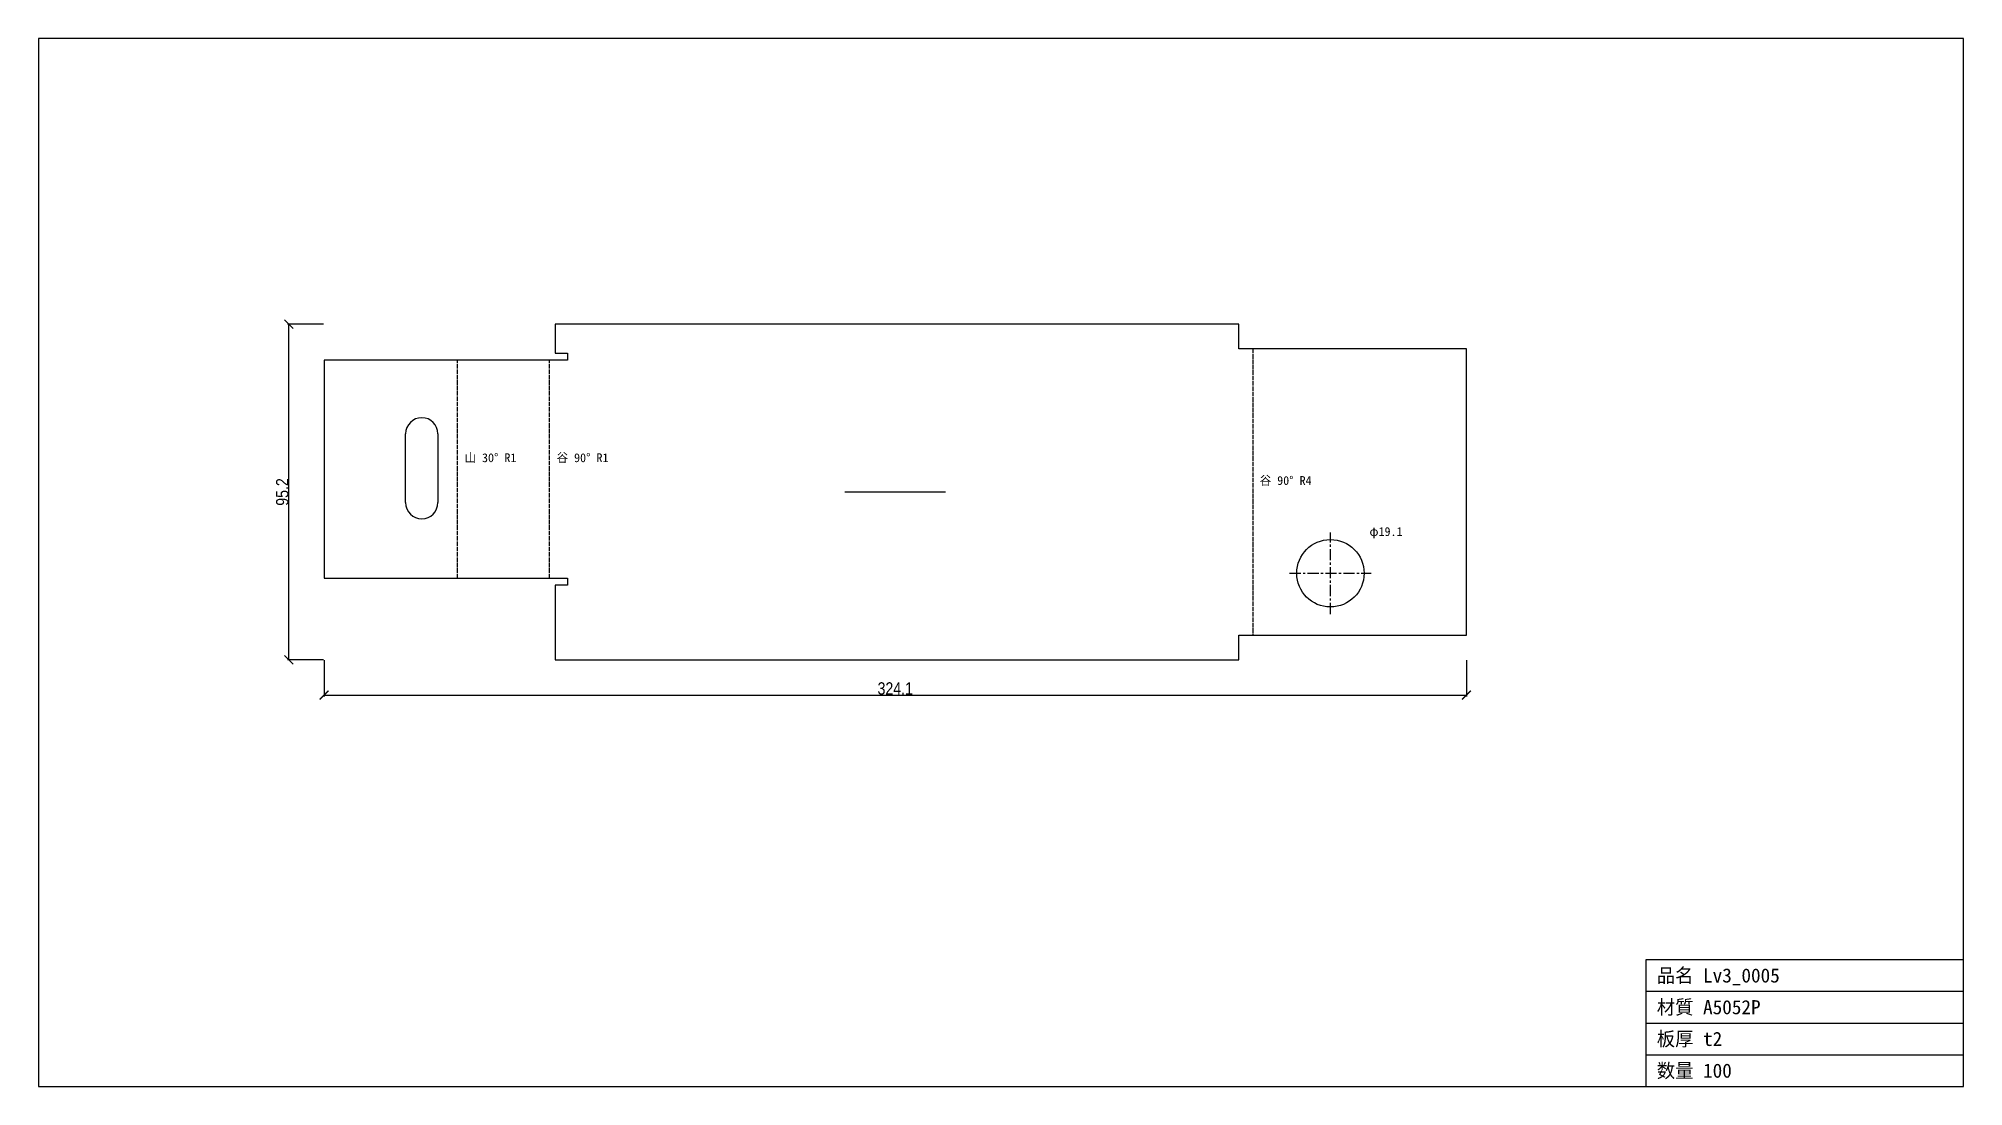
# Model space of a CAD drawing. Header units: millimetres. Extents: x -147 to 400, y -121 to 176.
import ezdxf

# ---------------------------------------------------------------- set-up
doc = ezdxf.new("R2010")
doc.units = ezdxf.units.MM
doc.linetypes.add('CENTER', pattern=[5.08, 3.175, -0.635, 0.635, -0.635])
doc.linetypes.add('DASHED', pattern=[1.524, 1.27, -0.254])
for name, color, linetype in [('ケガキ', 7, 'Continuous'), ('中心線', 7, 'Continuous'), ('図枠', 7, 'Continuous'), ('外形', 7, 'Continuous'), ('寸法', 7, 'Continuous'), ('文字', 7, 'Continuous'), ('曲げ線', 7, 'Continuous')]:
    doc.layers.add(name, color=color, linetype=linetype)
doc.styles.add('OpenSansCondensed-Light', font='OpenSansCondensed-Light.ttf')
doc.dimstyles.new('EZDXF', dxfattribs={"dimtxt": 0.25, "dimasz": 0.175, "dimexe": 0.375, "dimexo": 0.125, "dimgap": 0.1, "dimtad": 1, "dimlfac": 100, "dimzin": 12, "dimdsep": 46, "dimtxsty": 'OpenSansCondensed-Light', "dimblk": 'ARCHTICK', "dimcen": 2.5, "dimazin": 3, "dimtfac": 0.5, "dimtmove": 2, "dimatfit": 3})

# ---------------------------------------------------------------- blocks, each defined once
blk = doc.blocks.new('_ARCHTICK')
at = {"color": 0, "linetype": 'BYBLOCK', "const_width": 0.15}
blk.add_lwpolyline([(-0.5, -0.5), (0.5, 0.5)], dxfattribs=at)

msp = doc.modelspace()

# ---------------------------------------------------------------- linework, layer by layer
at = {"layer": 'ケガキ'}
msp.add_line((82.21, 47.61), (110.77, 47.61), dxfattribs=at)
at = {"layer": '中心線', "color": 1, "linetype": 'CENTER'}
for p, q in [((219.94, 12.99), (219.94, 36.13)), ((208.37, 24.56), (231.51, 24.56))]:
    msp.add_line(p, q, dxfattribs=at)
at = {"layer": '図枠'}
for p, q in [((399.53, 176.23), (-146.56, 176.23)), ((-146.56, 176.23), (-146.56, -121.02)), ((399.53, -121.02), (399.53, 176.23)), ((309.53, -121.02), (309.53, -85.02)), ((309.53, -85.02), (399.53, -85.02)), ((309.53, -94.02), (399.53, -94.02)), ((309.53, -103.02), (399.53, -103.02)), ((309.53, -112.02), (399.53, -112.02)), ((-146.56, -121.02), (399.53, -121.02))]:
    msp.add_line(p, q, dxfattribs=at)
at = {"layer": '外形'}
for p, q in [((193.97, 95.21), (0, 95.21)), ((0, 95.21), (0, 86.97)), ((193.97, 88.21), (193.97, 95.21)), ((258.52, 88.21), (193.97, 88.21)), ((258.52, 7), (258.52, 88.21)), ((3.5, 84.97), (-65.54, 84.97)), ((-65.54, 84.97), (-65.54, 23.17)), ((0, 86.97), (3.5, 86.97)), ((3.5, 86.97), (3.5, 84.97)), ((-42.4, 44.58), (-42.4, 64.1)), ((-33.25, 64.1), (-33.25, 44.58)), ((-65.54, 23.17), (3.5, 23.17)), ((3.5, 23.17), (3.5, 21.17)), ((3.5, 21.17), (0, 21.17)), ((0, 21.17), (0, 0)), ((193.97, 0), (193.97, 7)), ((193.97, 7), (258.52, 7)), ((0, 0), (193.97, 0))]:
    msp.add_line(p, q, dxfattribs=at)
msp.add_circle((219.94, 24.56), 9.57, dxfattribs=at)
for centre, start, end in [((-37.83, 64.1), 0, 180), ((-37.83, 44.58), 180, 0)]:
    msp.add_arc(centre, 4.57, start, end, dxfattribs=at)
at = {"layer": '曲げ線', "color": 3, "linetype": 'DASHED'}
for p, q in [((197.89, 88.21), (197.89, 7)), ((-27.69, 23.17), (-27.69, 84.97)), ((-1.57, 23.17), (-1.57, 84.97))]:
    msp.add_line(p, q, dxfattribs=at)

# ---------------------------------------------------------------- texts
at = {"layer": '文字'}
for s, height, p in [('山 30° R1', 2.5, (-25.69, 56.07)), ('谷 90° R1', 2.5, (0.43, 56.07)), ('谷 90° R4', 2.5, (199.89, 49.61)), ('φ19.1', 2.5, (231.01, 35.13)), ('品名 Lv3_0005', 4, (312.53, -91.52)), ('材質 A5052P', 4, (312.53, -100.52)), ('板厚 t2', 4, (312.53, -109.52)), ('数量 100', 4, (312.53, -118.52))]:
    msp.add_text(s, height=height, dxfattribs=at).set_placement(p)

# ---------------------------------------------------------------- dimensions: what is measured, and where the dimension line sits
at = {"layer": '寸法'}
msp.add_linear_dim(base=(-75.54, 0), p1=(-65.54, 0), p2=(-65.54, 95.21), angle=90, dimstyle='EZDXF', override={"dimtxt": 3.5, "dimasz": 2.5, "dimdec": 1, "dimlfac": 1}, dxfattribs=at).render()
msp.add_linear_dim(base=(-65.54, -10), p1=(-65.54, 0), p2=(258.52, 0), dimstyle='EZDXF', override={"dimtxt": 3.5, "dimasz": 2.5, "dimdec": 1, "dimlfac": 1}, dxfattribs=at).render()

doc.saveas('drawing.dxf')
